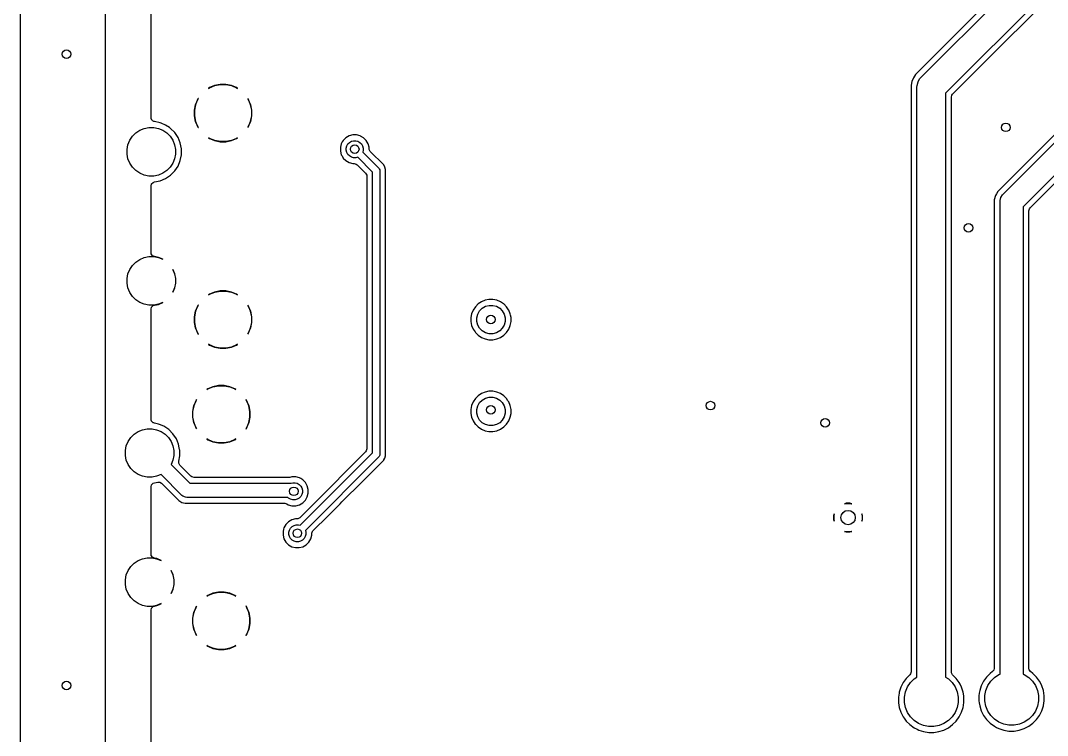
# Model space of a CAD drawing. Header units: inches. Extents: x 2.12 to 6.02, y -5.78 to -1.88.
# Drawn here: x 2.116 to 3.526, y -3.35 to -2.369 of the extents above; entities that cross this region are included whole.
import ezdxf

# ---------------------------------------------------------------- set-up
doc = ezdxf.new("R2010")
doc.units = ezdxf.units.IN
doc.header["$MEASUREMENT"] = 0
doc.layers.add('F.Cu', color=13, linetype='CONTINUOUS', true_color=0xc83434)

msp = doc.modelspace()

# ---------------------------------------------------------------- linework, layer by layer
at = {"layer": 'F.Cu', "linetype": 'CONTINUOUS'}
for p, q in [((2.1162, -5.7555), (2.1162, -1.9921)), ((2.2323, -2.1547), (2.2323, -3.8657)), ((3.4868, -2.3009), (3.3447, -2.443)), ((3.3522, -2.4467), (3.4965, -2.3025)), ((2.2953, -2.4922), (2.2953, -2.3193)), ((3.5301, -2.3245), (3.3858, -2.4688)), ((3.4664, -2.3993), (3.5376, -2.3282)), ((3.6902, -2.3708), (3.4575, -2.6036)), ((3.4652, -2.607), (3.6936, -2.3786)), ((3.3954, -2.4703), (3.4664, -2.3993)), ((3.7112, -2.4055), (3.4921, -2.6246)), ((3.5017, -2.6262), (3.7128, -2.4151)), ((3.3417, -2.4476), (3.3396, -2.4526)), ((3.3431, -2.4455), (3.3417, -2.4476)), ((3.3417, -2.4476), (3.3417, -2.4476)), ((3.3447, -2.443), (3.3431, -2.4455)), ((3.3431, -2.4455), (3.3431, -2.4455)), ((3.3447, -2.443), (3.3447, -2.443)), ((3.3483, -2.4526), (3.3505, -2.4486)), ((3.3505, -2.4486), (3.3522, -2.4467)), ((3.3505, -2.4486), (3.3505, -2.4486)), ((2.3754, -2.4612), (2.3741, -2.4621)), ((2.3741, -2.4621), (2.3741, -2.4621)), ((2.3741, -2.4621), (2.3742, -2.4622)), ((2.3742, -2.4622), (2.3755, -2.4613)), ((2.3826, -2.4582), (2.3754, -2.4612)), ((2.3754, -2.4612), (2.3754, -2.4612)), ((2.3755, -2.4613), (2.3827, -2.4584)), ((2.3902, -2.4567), (2.3826, -2.4582)), ((2.3826, -2.4582), (2.3826, -2.4582)), ((2.3827, -2.4584), (2.3902, -2.4569)), ((2.398, -2.4567), (2.3902, -2.4567)), ((2.3902, -2.4569), (2.398, -2.4569)), ((2.4056, -2.4582), (2.398, -2.4567)), ((2.398, -2.4569), (2.4055, -2.4584)), ((2.4055, -2.4584), (2.4127, -2.4613)), ((2.4127, -2.4612), (2.4056, -2.4582)), ((2.4056, -2.4582), (2.4056, -2.4582)), ((2.4141, -2.4621), (2.4127, -2.4612)), ((2.4127, -2.4613), (2.414, -2.4622)), ((2.414, -2.4622), (2.4141, -2.4621)), ((3.3396, -2.4526), (3.3386, -2.4579)), ((3.3386, -2.4579), (3.3386, -3.2628)), ((3.3396, -2.4526), (3.3396, -2.4526)), ((3.3465, -2.4606), (3.3466, -2.4581)), ((3.3465, -3.27), (3.3465, -2.4606)), ((3.3466, -2.4581), (3.348, -2.4531)), ((3.3466, -2.4581), (3.3466, -2.4581)), ((3.348, -2.4531), (3.3483, -2.4526)), ((2.3592, -2.4774), (2.3562, -2.4846)), ((2.3564, -2.4846), (2.3594, -2.4775)), ((2.3601, -2.476), (2.3592, -2.4774)), ((2.3592, -2.4774), (2.3592, -2.4774)), ((2.3594, -2.4775), (2.3603, -2.4762)), ((2.3603, -2.4762), (2.3601, -2.476)), ((2.3601, -2.476), (2.3601, -2.476)), ((2.4281, -2.476), (2.4279, -2.4762)), ((2.4279, -2.4762), (2.4288, -2.4775)), ((2.429, -2.4774), (2.4281, -2.476)), ((2.4288, -2.4775), (2.4318, -2.4846)), ((2.432, -2.4846), (2.429, -2.4774)), ((2.429, -2.4774), (2.429, -2.4774)), ((3.3858, -2.4688), (3.3858, -3.27)), ((3.3937, -2.4745), (3.3945, -2.4716)), ((3.3937, -3.2628), (3.3937, -2.4745)), ((3.3945, -2.4716), (3.3954, -2.4703)), ((2.2953, -2.5022), (2.2953, -2.4922)), ((2.3562, -2.4846), (2.3547, -2.4922)), ((2.3547, -2.4922), (2.3547, -2.4999)), ((2.3549, -2.4922), (2.3564, -2.4846)), ((2.3549, -2.4999), (2.3549, -2.4922)), ((2.3562, -2.4846), (2.3562, -2.4846)), ((2.4318, -2.4846), (2.4333, -2.4922)), ((2.4335, -2.4922), (2.432, -2.4846)), ((2.432, -2.4846), (2.432, -2.4846)), ((2.4333, -2.4922), (2.4333, -2.4999)), ((2.4335, -2.4999), (2.4335, -2.4922)), ((2.2956, -2.504), (2.2953, -2.5022)), ((2.2959, -2.5045), (2.2956, -2.504)), ((2.2961, -2.5051), (2.2959, -2.5045)), ((2.2967, -2.5058), (2.2961, -2.5051)), ((2.2973, -2.5066), (2.2967, -2.5058)), ((2.2978, -2.5068), (2.2973, -2.5066)), ((2.2982, -2.5072), (2.2978, -2.5068)), ((2.2991, -2.5075), (2.2982, -2.5072)), ((2.3, -2.5079), (2.2991, -2.5075)), ((2.3077, -2.5094), (2.3, -2.5079)), ((2.3547, -2.4999), (2.3562, -2.5075)), ((2.3564, -2.5075), (2.3549, -2.4999)), ((2.3562, -2.5075), (2.3562, -2.5075)), ((2.3562, -2.5075), (2.3592, -2.5147)), ((2.3594, -2.5146), (2.3564, -2.5075)), ((2.4318, -2.5075), (2.4288, -2.5146)), ((2.429, -2.5147), (2.432, -2.5075)), ((2.4333, -2.4999), (2.4318, -2.5075)), ((2.432, -2.5075), (2.4335, -2.4999)), ((2.432, -2.5075), (2.432, -2.5075)), ((2.2744, -2.5233), (2.2799, -2.5197)), ((2.2799, -2.5197), (2.286, -2.5172)), ((2.286, -2.5172), (2.2924, -2.5159)), ((2.2924, -2.5159), (2.2989, -2.5159)), ((2.2989, -2.5159), (2.3054, -2.5172)), ((2.3054, -2.5172), (2.3114, -2.5197)), ((2.309, -2.51), (2.3077, -2.5094)), ((2.3077, -2.5094), (2.3077, -2.5094)), ((2.3077, -2.5094), (2.3077, -2.5094)), ((2.3153, -2.5126), (2.309, -2.51)), ((2.3114, -2.5197), (2.3169, -2.5233)), ((2.3204, -2.516), (2.3153, -2.5126)), ((2.322, -2.5171), (2.3204, -2.516)), ((2.3278, -2.5228), (2.322, -2.5171)), ((2.3323, -2.5296), (2.3278, -2.5228)), ((2.3592, -2.5147), (2.3601, -2.5161)), ((2.3603, -2.516), (2.3594, -2.5146)), ((2.3601, -2.5161), (2.3603, -2.516)), ((2.4288, -2.5146), (2.4279, -2.516)), ((2.4279, -2.516), (2.4281, -2.5161)), ((2.4281, -2.5161), (2.429, -2.5147)), ((2.429, -2.5147), (2.429, -2.5147)), ((2.2636, -2.5395), (2.2662, -2.5334)), ((2.2662, -2.5334), (2.2698, -2.528)), ((2.2698, -2.528), (2.2744, -2.5233)), ((2.3169, -2.5233), (2.3215, -2.528)), ((2.3215, -2.528), (2.3252, -2.5334)), ((2.3252, -2.5334), (2.3277, -2.5395)), ((2.3354, -2.5371), (2.3323, -2.5296)), ((2.3742, -2.5299), (2.3741, -2.53)), ((2.3741, -2.53), (2.3754, -2.531)), ((2.3755, -2.5308), (2.3742, -2.5299)), ((2.3754, -2.531), (2.3754, -2.531)), ((2.3754, -2.531), (2.3826, -2.5339)), ((2.3827, -2.5337), (2.3755, -2.5308)), ((2.3826, -2.5339), (2.3826, -2.5339)), ((2.3826, -2.5339), (2.3902, -2.5354)), ((2.3902, -2.5352), (2.3827, -2.5337)), ((2.398, -2.5352), (2.3902, -2.5352)), ((2.3902, -2.5354), (2.398, -2.5354)), ((2.4055, -2.5337), (2.398, -2.5352)), ((2.398, -2.5354), (2.4056, -2.5339)), ((2.4127, -2.5308), (2.4055, -2.5337)), ((2.4056, -2.5339), (2.4127, -2.531)), ((2.4056, -2.5339), (2.4056, -2.5339)), ((2.414, -2.5299), (2.4127, -2.5308)), ((2.4127, -2.531), (2.4141, -2.53)), ((2.4127, -2.531), (2.4127, -2.531)), ((2.4141, -2.53), (2.414, -2.5299)), ((2.5578, -2.5357), (2.5564, -2.5381)), ((2.559, -2.5336), (2.5578, -2.5357)), ((2.5627, -2.5299), (2.559, -2.5336)), ((2.5672, -2.5273), (2.5627, -2.5299)), ((2.5654, -2.5385), (2.5676, -2.5363)), ((2.5722, -2.526), (2.5672, -2.5273)), ((2.5672, -2.5273), (2.5672, -2.5273)), ((2.5672, -2.5273), (2.5672, -2.5273)), ((2.5676, -2.5363), (2.5703, -2.5348)), ((2.5703, -2.5348), (2.5733, -2.534)), ((2.5774, -2.526), (2.5722, -2.526)), ((2.5733, -2.534), (2.5763, -2.534)), ((2.5763, -2.534), (2.5793, -2.5348)), ((2.5824, -2.5273), (2.5774, -2.526)), ((2.5793, -2.5348), (2.582, -2.5363)), ((2.582, -2.5363), (2.5842, -2.5385)), ((2.5829, -2.5276), (2.5824, -2.5273)), ((2.5869, -2.5299), (2.5829, -2.5276)), ((2.5906, -2.5336), (2.5869, -2.5299)), ((2.5869, -2.5299), (2.5869, -2.5299)), ((2.5869, -2.5299), (2.5869, -2.5299)), ((2.5932, -2.5381), (2.5906, -2.5336)), ((2.2624, -2.5459), (2.2636, -2.5395)), ((2.2624, -2.5525), (2.2624, -2.5459)), ((2.3277, -2.5395), (2.329, -2.5459)), ((2.329, -2.5459), (2.329, -2.5525)), ((2.337, -2.5451), (2.3354, -2.5371)), ((2.337, -2.5533), (2.337, -2.5451)), ((2.5558, -2.5404), (2.5551, -2.5431)), ((2.5551, -2.5431), (2.5551, -2.5431)), ((2.5551, -2.5431), (2.5551, -2.5483)), ((2.5551, -2.5483), (2.5564, -2.5533)), ((2.5564, -2.5381), (2.5558, -2.5404)), ((2.5631, -2.5441), (2.5639, -2.5411)), ((2.5631, -2.5472), (2.5631, -2.5441)), ((2.5639, -2.5502), (2.5631, -2.5472)), ((2.5639, -2.5411), (2.5654, -2.5385)), ((2.5654, -2.5529), (2.5639, -2.5502)), ((2.5842, -2.5385), (2.5857, -2.5411)), ((2.5857, -2.5411), (2.5865, -2.5441)), ((2.5865, -2.5472), (2.5858, -2.5497)), ((2.5858, -2.5497), (2.6078, -2.5717)), ((2.5865, -2.5441), (2.5865, -2.5472)), ((2.5945, -2.543), (2.5932, -2.5381)), ((2.5945, -2.5431), (2.5945, -2.543)), ((2.5945, -2.5448), (2.5945, -2.5431)), ((2.5945, -2.5431), (2.5945, -2.5431)), ((2.5947, -2.5463), (2.5945, -2.5448)), ((2.5962, -2.549), (2.5947, -2.5463)), ((2.6146, -2.5673), (2.5962, -2.549)), ((2.2636, -2.5589), (2.2624, -2.5525)), ((2.2662, -2.565), (2.2636, -2.5589)), ((2.2698, -2.5704), (2.2662, -2.565)), ((2.3252, -2.565), (2.3215, -2.5704)), ((2.3277, -2.5589), (2.3252, -2.565)), ((2.329, -2.5525), (2.3277, -2.5589)), ((2.3323, -2.5688), (2.3354, -2.5613)), ((2.3354, -2.5613), (2.337, -2.5533)), ((2.5564, -2.5533), (2.5574, -2.555)), ((2.5574, -2.555), (2.559, -2.5578)), ((2.559, -2.5578), (2.559, -2.5578)), ((2.559, -2.5578), (2.559, -2.5578)), ((2.559, -2.5578), (2.5627, -2.5614)), ((2.5627, -2.5614), (2.5672, -2.564)), ((2.5676, -2.555), (2.5654, -2.5529)), ((2.5672, -2.564), (2.5722, -2.5654)), ((2.5703, -2.5566), (2.5676, -2.555)), ((2.5733, -2.5574), (2.5703, -2.5566)), ((2.5763, -2.5574), (2.5733, -2.5574)), ((2.5789, -2.5567), (2.5763, -2.5574)), ((2.5994, -2.5772), (2.5789, -2.5567)), ((2.2744, -2.5751), (2.2698, -2.5704)), ((2.2799, -2.5787), (2.2744, -2.5751)), ((2.286, -2.5812), (2.2799, -2.5787)), ((2.3114, -2.5787), (2.3054, -2.5812)), ((2.3169, -2.5751), (2.3114, -2.5787)), ((2.3215, -2.5704), (2.3169, -2.5751)), ((2.322, -2.5813), (2.3278, -2.5756)), ((2.3278, -2.5756), (2.3323, -2.5688)), ((2.5722, -2.5654), (2.574, -2.5654)), ((2.574, -2.5654), (2.5769, -2.5662)), ((2.5769, -2.5662), (2.5781, -2.5671)), ((2.5781, -2.5671), (2.5898, -2.5788)), ((2.5898, -2.5788), (2.5913, -2.5814)), ((2.5994, -2.9625), (2.5994, -2.5772)), ((2.6078, -2.5717), (2.6084, -2.5725)), ((2.6084, -2.5725), (2.6084, -2.5725)), ((2.6084, -2.5725), (2.6092, -2.5742)), ((2.6092, -2.5742), (2.6093, -2.5752)), ((2.6093, -2.5752), (2.6093, -2.9646)), ((2.6163, -2.5703), (2.6146, -2.5673)), ((2.6171, -2.5735), (2.6163, -2.5703)), ((2.6163, -2.5703), (2.6163, -2.5703)), ((2.6171, -2.7768), (2.6171, -2.5735)), ((2.2924, -2.5825), (2.286, -2.5812)), ((2.2989, -2.5825), (2.2924, -2.5825)), ((2.2953, -2.5963), (2.2961, -2.5933)), ((2.2961, -2.5933), (2.2982, -2.5912)), ((2.2982, -2.5912), (2.3, -2.5905)), ((2.3054, -2.5812), (2.2989, -2.5825)), ((2.3, -2.5905), (2.3077, -2.589)), ((2.3077, -2.589), (2.3153, -2.5859)), ((2.3153, -2.5859), (2.322, -2.5813)), ((2.5913, -2.5814), (2.5915, -2.5829)), ((2.5915, -2.5829), (2.5915, -2.9568)), ((2.2953, -2.6874), (2.2953, -2.5963)), ((3.4555, -2.607), (3.4543, -2.609)), ((3.4575, -2.6036), (3.4555, -2.607)), ((3.4555, -2.607), (3.4555, -2.607)), ((3.4639, -2.6085), (3.4652, -2.607)), ((3.4543, -2.609), (3.4527, -2.615)), ((3.4527, -2.615), (3.4527, -2.6217)), ((3.4606, -2.6181), (3.4608, -2.6161)), ((3.4606, -3.2659), (3.4606, -2.6181)), ((3.4608, -2.6161), (3.4618, -2.6121)), ((3.4618, -2.6121), (3.4639, -2.6085)), ((3.4618, -2.6121), (3.4618, -2.6121)), ((3.4527, -2.6217), (3.4527, -2.6217)), ((3.4527, -2.6217), (3.4527, -3.2579)), ((3.4921, -2.6246), (3.4921, -3.2659)), ((3.5, -2.6303), (3.5008, -2.6274)), ((3.5, -3.2579), (3.5, -2.6303)), ((3.5008, -2.6274), (3.5017, -2.6262)), ((2.2956, -2.6893), (2.2953, -2.6874)), ((2.2973, -2.6918), (2.2956, -2.6893)), ((2.3, -2.6931), (2.2973, -2.6918)), ((2.2662, -2.7106), (2.2698, -2.7051)), ((2.2698, -2.7051), (2.2744, -2.7005)), ((2.2744, -2.7005), (2.2799, -2.6969)), ((2.2799, -2.6969), (2.286, -2.6944)), ((2.286, -2.6944), (2.2924, -2.6931)), ((2.2924, -2.6931), (2.2989, -2.6931)), ((2.2989, -2.6931), (2.3054, -2.6944)), ((2.3054, -2.6942), (2.3, -2.6931)), ((2.3114, -2.6967), (2.3054, -2.6942)), ((2.3054, -2.6942), (2.3054, -2.6942)), ((2.3054, -2.6944), (2.3113, -2.6968)), ((2.3113, -2.6968), (2.3114, -2.6967)), ((2.2624, -2.7231), (2.2636, -2.7167)), ((2.2636, -2.7167), (2.2662, -2.7106)), ((2.3254, -2.7106), (2.3252, -2.7107)), ((2.3252, -2.7107), (2.3277, -2.7167)), ((2.3278, -2.7166), (2.3254, -2.7106)), ((2.3277, -2.7167), (2.329, -2.7231)), ((2.3291, -2.7231), (2.3278, -2.7166)), ((2.2624, -2.7297), (2.2624, -2.7231)), ((2.2636, -2.7361), (2.2624, -2.7297)), ((2.329, -2.7297), (2.3277, -2.7361)), ((2.3278, -2.7361), (2.3291, -2.7297)), ((2.329, -2.7231), (2.329, -2.7297)), ((2.3291, -2.7297), (2.3291, -2.7231)), ((2.2662, -2.7422), (2.2636, -2.7361)), ((2.2698, -2.7476), (2.2662, -2.7422)), ((2.2744, -2.7522), (2.2698, -2.7476)), ((2.3277, -2.7361), (2.3252, -2.742)), ((2.3252, -2.742), (2.3254, -2.7421)), ((2.3254, -2.7421), (2.3278, -2.7361)), ((2.3278, -2.7361), (2.3278, -2.7361)), ((2.3754, -2.7446), (2.3741, -2.7456)), ((2.3741, -2.7456), (2.3741, -2.7456)), ((2.3741, -2.7456), (2.3742, -2.7457)), ((2.3742, -2.7457), (2.3755, -2.7448)), ((2.3826, -2.7417), (2.3754, -2.7446)), ((2.3754, -2.7446), (2.3754, -2.7446)), ((2.3755, -2.7448), (2.3827, -2.7419)), ((2.3902, -2.7402), (2.3826, -2.7417)), ((2.3826, -2.7417), (2.3826, -2.7417)), ((2.3827, -2.7419), (2.3902, -2.7403)), ((2.398, -2.7402), (2.3902, -2.7402)), ((2.3902, -2.7403), (2.398, -2.7403)), ((2.4056, -2.7417), (2.398, -2.7402)), ((2.398, -2.7403), (2.4055, -2.7419)), ((2.4055, -2.7419), (2.4127, -2.7448)), ((2.4127, -2.7446), (2.4056, -2.7417)), ((2.4056, -2.7417), (2.4056, -2.7417)), ((2.4141, -2.7456), (2.4127, -2.7446)), ((2.4127, -2.7448), (2.414, -2.7457)), ((2.414, -2.7457), (2.4141, -2.7456)), ((2.2799, -2.7559), (2.2744, -2.7522)), ((2.286, -2.7584), (2.2799, -2.7559)), ((2.2924, -2.7597), (2.286, -2.7584)), ((2.2989, -2.7597), (2.2924, -2.7597)), ((2.2953, -2.7654), (2.2961, -2.7625)), ((2.2961, -2.7625), (2.2982, -2.7603)), ((2.2982, -2.7603), (2.3, -2.7596)), ((2.3054, -2.7584), (2.2989, -2.7597)), ((2.3, -2.7596), (2.3054, -2.7586)), ((2.3113, -2.7559), (2.3054, -2.7584)), ((2.3054, -2.7586), (2.3114, -2.7561)), ((2.3054, -2.7586), (2.3054, -2.7586)), ((2.3114, -2.7561), (2.3113, -2.7559)), ((2.3114, -2.7561), (2.3114, -2.7561)), ((2.3592, -2.7609), (2.3562, -2.768)), ((2.3564, -2.7681), (2.3594, -2.761)), ((2.3601, -2.7595), (2.3592, -2.7609)), ((2.3592, -2.7609), (2.3592, -2.7609)), ((2.3594, -2.761), (2.3603, -2.7596)), ((2.3603, -2.7596), (2.3601, -2.7595)), ((2.3601, -2.7595), (2.3601, -2.7595)), ((2.4281, -2.7595), (2.4279, -2.7596)), ((2.4279, -2.7596), (2.4288, -2.761)), ((2.429, -2.7609), (2.4281, -2.7595)), ((2.4288, -2.761), (2.4318, -2.7681)), ((2.432, -2.768), (2.429, -2.7609)), ((2.429, -2.7609), (2.429, -2.7609)), ((2.7404, -2.7619), (2.7374, -2.7665)), ((2.7442, -2.7581), (2.7404, -2.7619)), ((2.7404, -2.7619), (2.7404, -2.7619)), ((2.7487, -2.7551), (2.7442, -2.7581)), ((2.7442, -2.7581), (2.7442, -2.7581)), ((2.7538, -2.753), (2.7487, -2.7551)), ((2.7487, -2.7551), (2.7487, -2.7551)), ((2.7498, -2.7639), (2.7543, -2.7613)), ((2.7591, -2.7519), (2.7538, -2.753)), ((2.7538, -2.753), (2.7538, -2.753)), ((2.7543, -2.7613), (2.7592, -2.76)), ((2.7645, -2.7519), (2.7591, -2.7519)), ((2.7592, -2.76), (2.7644, -2.76)), ((2.7644, -2.76), (2.7693, -2.7613)), ((2.7699, -2.753), (2.7645, -2.7519)), ((2.7693, -2.7613), (2.7738, -2.7639)), ((2.7749, -2.7551), (2.7699, -2.753)), ((2.7699, -2.753), (2.7699, -2.753)), ((2.7791, -2.7579), (2.7749, -2.7551)), ((2.7749, -2.7551), (2.7749, -2.7551)), ((2.7794, -2.7581), (2.7791, -2.7579)), ((2.7832, -2.7619), (2.7794, -2.7581)), ((2.7859, -2.7659), (2.7832, -2.7619)), ((2.7832, -2.7619), (2.7832, -2.7619)), ((2.2953, -2.7756), (2.2953, -2.7654)), ((2.2953, -2.9056), (2.2953, -2.7756)), ((2.3562, -2.768), (2.3547, -2.7756)), ((2.3547, -2.7756), (2.3547, -2.7834)), ((2.3549, -2.7757), (2.3564, -2.7681)), ((2.3549, -2.7834), (2.3549, -2.7757)), ((2.3562, -2.768), (2.3562, -2.768)), ((2.4318, -2.7681), (2.4333, -2.7757)), ((2.4335, -2.7756), (2.432, -2.768)), ((2.432, -2.768), (2.432, -2.768)), ((2.4333, -2.7757), (2.4333, -2.7834)), ((2.4335, -2.7834), (2.4335, -2.7756)), ((2.7353, -2.7715), (2.7342, -2.7768)), ((2.7374, -2.7665), (2.7353, -2.7715)), ((2.7353, -2.7715), (2.7353, -2.7715)), ((2.7374, -2.7665), (2.7374, -2.7665)), ((2.7423, -2.777), (2.7436, -2.772)), ((2.7436, -2.772), (2.7462, -2.7675)), ((2.7462, -2.7675), (2.7498, -2.7639)), ((2.7738, -2.7639), (2.7774, -2.7675)), ((2.7774, -2.7675), (2.78, -2.772)), ((2.78, -2.772), (2.7813, -2.777)), ((2.7863, -2.7665), (2.7859, -2.7659)), ((2.7883, -2.7715), (2.7863, -2.7665)), ((2.7887, -2.7735), (2.7883, -2.7715)), ((2.7894, -2.7767), (2.7887, -2.7735)), ((2.3547, -2.7834), (2.3562, -2.791)), ((2.3564, -2.791), (2.3549, -2.7834)), ((2.4333, -2.7834), (2.4318, -2.791)), ((2.432, -2.791), (2.4335, -2.7834)), ((2.6171, -2.9028), (2.6171, -2.7768)), ((2.7342, -2.7768), (2.7342, -2.7822)), ((2.7342, -2.7822), (2.7353, -2.7876)), ((2.7353, -2.7876), (2.7353, -2.7876)), ((2.7353, -2.7876), (2.7374, -2.7926)), ((2.7423, -2.7821), (2.7423, -2.777)), ((2.7436, -2.7871), (2.7423, -2.7821)), ((2.7462, -2.7915), (2.7436, -2.7871)), ((2.78, -2.7871), (2.7774, -2.7915)), ((2.7813, -2.7821), (2.78, -2.7871)), ((2.7813, -2.777), (2.7813, -2.7821)), ((2.7863, -2.7926), (2.7883, -2.7876)), ((2.7883, -2.7876), (2.7894, -2.7822)), ((2.7894, -2.7768), (2.7894, -2.7767)), ((2.7894, -2.7822), (2.7894, -2.7768)), ((2.3562, -2.791), (2.3562, -2.791)), ((2.3562, -2.791), (2.3592, -2.7982)), ((2.3594, -2.7981), (2.3564, -2.791)), ((2.3592, -2.7982), (2.3601, -2.7996)), ((2.3603, -2.7994), (2.3594, -2.7981)), ((2.3601, -2.7996), (2.3603, -2.7994)), ((2.4288, -2.7981), (2.4279, -2.7994)), ((2.4279, -2.7994), (2.4281, -2.7996)), ((2.4281, -2.7996), (2.429, -2.7982)), ((2.4318, -2.791), (2.4288, -2.7981)), ((2.429, -2.7982), (2.432, -2.791)), ((2.429, -2.7982), (2.429, -2.7982)), ((2.432, -2.791), (2.432, -2.791)), ((2.7374, -2.7926), (2.7374, -2.7926)), ((2.7374, -2.7926), (2.74, -2.7965)), ((2.74, -2.7965), (2.7404, -2.7971)), ((2.7404, -2.7971), (2.7442, -2.8009)), ((2.7442, -2.8009), (2.7442, -2.8009)), ((2.7442, -2.8009), (2.7487, -2.804)), ((2.7498, -2.7951), (2.7462, -2.7915)), ((2.7487, -2.804), (2.7487, -2.804)), ((2.7487, -2.804), (2.7487, -2.804)), ((2.7487, -2.804), (2.7538, -2.806)), ((2.7543, -2.7977), (2.7498, -2.7951)), ((2.7592, -2.799), (2.7543, -2.7977)), ((2.7644, -2.799), (2.7592, -2.799)), ((2.7693, -2.7977), (2.7644, -2.799)), ((2.7738, -2.7951), (2.7693, -2.7977)), ((2.7699, -2.806), (2.7749, -2.804)), ((2.7774, -2.7915), (2.7738, -2.7951)), ((2.7749, -2.804), (2.7794, -2.8009)), ((2.7794, -2.8009), (2.7832, -2.7971)), ((2.7832, -2.7971), (2.7863, -2.7926)), ((2.3742, -2.8134), (2.3741, -2.8135)), ((2.3741, -2.8135), (2.3754, -2.8144)), ((2.3755, -2.8142), (2.3742, -2.8134)), ((2.3754, -2.8144), (2.3754, -2.8144)), ((2.3754, -2.8144), (2.3826, -2.8174)), ((2.3827, -2.8172), (2.3755, -2.8142)), ((2.3826, -2.8174), (2.3826, -2.8174)), ((2.3826, -2.8174), (2.3902, -2.8189)), ((2.3902, -2.8187), (2.3827, -2.8172)), ((2.398, -2.8187), (2.3902, -2.8187)), ((2.3902, -2.8189), (2.398, -2.8189)), ((2.4055, -2.8172), (2.398, -2.8187)), ((2.398, -2.8189), (2.4056, -2.8174)), ((2.4127, -2.8142), (2.4055, -2.8172)), ((2.4056, -2.8174), (2.4127, -2.8144)), ((2.4056, -2.8174), (2.4056, -2.8174)), ((2.414, -2.8134), (2.4127, -2.8142)), ((2.4127, -2.8144), (2.4141, -2.8135)), ((2.4127, -2.8144), (2.4127, -2.8144)), ((2.4141, -2.8135), (2.414, -2.8134)), ((2.7538, -2.806), (2.7591, -2.8071)), ((2.7591, -2.8071), (2.7645, -2.8071)), ((2.7645, -2.8071), (2.7699, -2.806)), ((2.3731, -2.8746), (2.3717, -2.8755)), ((2.3718, -2.8756), (2.3732, -2.8747)), ((2.3802, -2.8716), (2.3731, -2.8746)), ((2.3731, -2.8746), (2.3731, -2.8746)), ((2.3732, -2.8747), (2.3803, -2.8718)), ((2.3879, -2.8701), (2.3802, -2.8716)), ((2.3802, -2.8716), (2.3802, -2.8716)), ((2.3803, -2.8718), (2.3879, -2.8703)), ((2.3956, -2.8701), (2.3879, -2.8701)), ((2.3879, -2.8703), (2.3956, -2.8703)), ((2.4032, -2.8716), (2.3956, -2.8701)), ((2.3956, -2.8703), (2.4032, -2.8718)), ((2.4104, -2.8746), (2.4032, -2.8716)), ((2.4032, -2.8716), (2.4032, -2.8716)), ((2.4032, -2.8718), (2.4103, -2.8747)), ((2.4103, -2.8747), (2.4116, -2.8756)), ((2.4118, -2.8755), (2.4104, -2.8746)), ((2.3578, -2.8894), (2.3568, -2.8908)), ((2.3579, -2.8895), (2.3578, -2.8894)), ((2.3578, -2.8894), (2.3578, -2.8894)), ((2.3717, -2.8755), (2.3717, -2.8755)), ((2.3717, -2.8755), (2.3718, -2.8756)), ((2.4116, -2.8756), (2.4118, -2.8755)), ((2.4257, -2.8894), (2.4256, -2.8895)), ((2.4266, -2.8908), (2.4257, -2.8894)), ((2.7404, -2.8879), (2.7374, -2.8924)), ((2.7442, -2.8841), (2.7404, -2.8879)), ((2.7404, -2.8879), (2.7404, -2.8879)), ((2.7487, -2.8811), (2.7442, -2.8841)), ((2.7442, -2.8841), (2.7442, -2.8841)), ((2.7538, -2.879), (2.7487, -2.8811)), ((2.7487, -2.8811), (2.7487, -2.8811)), ((2.7498, -2.8899), (2.7543, -2.8873)), ((2.7591, -2.8779), (2.7538, -2.879)), ((2.7538, -2.879), (2.7538, -2.879)), ((2.7543, -2.8873), (2.7592, -2.886)), ((2.7645, -2.8779), (2.7591, -2.8779)), ((2.7592, -2.886), (2.7644, -2.886)), ((2.7644, -2.886), (2.7693, -2.8873)), ((2.7699, -2.879), (2.7645, -2.8779)), ((2.7693, -2.8873), (2.7738, -2.8899)), ((2.7749, -2.8811), (2.7699, -2.879)), ((2.7699, -2.879), (2.7699, -2.879)), ((2.7794, -2.8841), (2.7749, -2.8811)), ((2.7749, -2.8811), (2.7749, -2.8811)), ((2.7832, -2.8879), (2.7794, -2.8841)), ((2.7794, -2.8841), (2.7794, -2.8841)), ((2.7851, -2.8908), (2.7832, -2.8879)), ((2.7832, -2.8879), (2.7832, -2.8879)), ((2.3539, -2.898), (2.3524, -2.9056)), ((2.3526, -2.9056), (2.3541, -2.898)), ((2.3568, -2.8908), (2.3539, -2.898)), ((2.3539, -2.898), (2.3539, -2.898)), ((2.3541, -2.898), (2.357, -2.8909)), ((2.3568, -2.8908), (2.3568, -2.8908)), ((2.357, -2.8909), (2.3579, -2.8895)), ((2.4256, -2.8895), (2.4265, -2.8909)), ((2.4265, -2.8909), (2.4294, -2.898)), ((2.4296, -2.898), (2.4266, -2.8908)), ((2.4266, -2.8908), (2.4266, -2.8908)), ((2.4294, -2.898), (2.4309, -2.9056)), ((2.4311, -2.9056), (2.4296, -2.898)), ((2.4296, -2.898), (2.4296, -2.898)), ((2.6171, -2.9663), (2.6171, -2.9028)), ((2.7353, -2.8975), (2.7342, -2.9028)), ((2.7342, -2.9028), (2.7342, -2.9082)), ((2.7374, -2.8924), (2.7353, -2.8975)), ((2.7353, -2.8975), (2.7353, -2.8975)), ((2.7374, -2.8924), (2.7374, -2.8924)), ((2.7423, -2.9029), (2.7436, -2.898)), ((2.7423, -2.9081), (2.7423, -2.9029)), ((2.7436, -2.898), (2.7462, -2.8935)), ((2.7462, -2.8935), (2.7498, -2.8899)), ((2.7738, -2.8899), (2.7774, -2.8935)), ((2.7774, -2.8935), (2.78, -2.898)), ((2.78, -2.898), (2.7813, -2.9029)), ((2.7813, -2.9029), (2.7813, -2.9081)), ((2.7863, -2.8924), (2.7851, -2.8908)), ((2.7883, -2.8975), (2.7863, -2.8924)), ((2.7894, -2.9028), (2.7883, -2.8975)), ((2.7894, -2.9082), (2.7894, -2.9028)), ((2.2953, -2.916), (2.2953, -2.9056)), ((2.2956, -2.9179), (2.2953, -2.916)), ((2.3524, -2.9056), (2.3524, -2.9133)), ((2.3524, -2.9133), (2.3539, -2.9209)), ((2.3526, -2.9133), (2.3526, -2.9056)), ((2.3541, -2.9209), (2.3526, -2.9133)), ((2.4309, -2.9133), (2.4294, -2.9209)), ((2.4296, -2.9209), (2.4311, -2.9133)), ((2.4309, -2.9056), (2.4309, -2.9133)), ((2.4311, -2.9133), (2.4311, -2.9056)), ((2.7342, -2.9082), (2.7353, -2.9136)), ((2.7353, -2.9136), (2.7353, -2.9136)), ((2.7353, -2.9136), (2.7374, -2.9186)), ((2.7436, -2.913), (2.7423, -2.9081)), ((2.7462, -2.9175), (2.7436, -2.913)), ((2.7498, -2.9211), (2.7462, -2.9175)), ((2.7774, -2.9175), (2.7738, -2.9211)), ((2.78, -2.913), (2.7774, -2.9175)), ((2.7813, -2.9081), (2.78, -2.913)), ((2.7863, -2.9186), (2.7883, -2.9136)), ((2.7883, -2.9136), (2.7894, -2.9082)), ((2.2775, -2.9331), (2.2836, -2.9306)), ((2.2836, -2.9306), (2.29, -2.9293)), ((2.29, -2.9293), (2.2966, -2.9293)), ((2.2959, -2.9184), (2.2956, -2.9179)), ((2.2961, -2.9189), (2.2959, -2.9184)), ((2.2967, -2.9196), (2.2961, -2.9189)), ((2.2966, -2.9293), (2.303, -2.9306)), ((2.2973, -2.9204), (2.2967, -2.9196)), ((2.2978, -2.9207), (2.2973, -2.9204)), ((2.2982, -2.9211), (2.2978, -2.9207)), ((2.2991, -2.9213), (2.2982, -2.9211)), ((2.3, -2.9218), (2.2991, -2.9213)), ((2.3054, -2.9228), (2.3, -2.9218)), ((2.303, -2.9306), (2.3091, -2.9331)), ((2.3067, -2.9234), (2.3054, -2.9228)), ((2.3054, -2.9228), (2.3054, -2.9228)), ((2.3054, -2.9228), (2.3054, -2.9228)), ((2.3129, -2.9259), (2.3067, -2.9234)), ((2.3197, -2.9305), (2.3129, -2.9259)), ((2.3254, -2.9362), (2.3197, -2.9305)), ((2.3197, -2.9305), (2.3197, -2.9305)), ((2.3539, -2.9209), (2.3539, -2.9209)), ((2.3539, -2.9209), (2.3568, -2.9281)), ((2.357, -2.928), (2.3541, -2.9209)), ((2.3568, -2.9281), (2.3578, -2.9295)), ((2.3579, -2.9294), (2.357, -2.928)), ((2.3578, -2.9295), (2.3579, -2.9294)), ((2.4265, -2.928), (2.4256, -2.9294)), ((2.4256, -2.9294), (2.4257, -2.9295)), ((2.4257, -2.9295), (2.4266, -2.9281)), ((2.4294, -2.9209), (2.4265, -2.928)), ((2.4266, -2.9281), (2.4296, -2.9209)), ((2.4266, -2.9281), (2.4266, -2.9281)), ((2.4296, -2.9209), (2.4296, -2.9209)), ((2.7374, -2.9186), (2.7374, -2.9186)), ((2.7374, -2.9186), (2.7402, -2.9228)), ((2.7402, -2.9228), (2.7404, -2.9231)), ((2.7404, -2.9231), (2.7442, -2.9269)), ((2.7442, -2.9269), (2.7442, -2.9269)), ((2.7442, -2.9269), (2.7487, -2.93)), ((2.7487, -2.93), (2.7487, -2.93)), ((2.7487, -2.93), (2.7487, -2.93)), ((2.7487, -2.93), (2.7538, -2.932)), ((2.7543, -2.9237), (2.7498, -2.9211)), ((2.7592, -2.925), (2.7543, -2.9237)), ((2.7644, -2.925), (2.7592, -2.925)), ((2.7693, -2.9237), (2.7644, -2.925)), ((2.7738, -2.9211), (2.7693, -2.9237)), ((2.7699, -2.932), (2.7749, -2.93)), ((2.7749, -2.93), (2.7794, -2.9269)), ((2.7794, -2.9269), (2.7832, -2.9231)), ((2.7832, -2.9231), (2.7863, -2.9186)), ((2.2638, -2.9468), (2.2674, -2.9414)), ((2.2674, -2.9414), (2.2721, -2.9367)), ((2.2721, -2.9367), (2.2775, -2.9331)), ((2.3091, -2.9331), (2.3145, -2.9367)), ((2.3145, -2.9367), (2.3192, -2.9414)), ((2.3192, -2.9414), (2.3228, -2.9468)), ((2.33, -2.943), (2.3254, -2.9362)), ((2.3331, -2.9505), (2.33, -2.943)), ((2.3718, -2.9433), (2.3717, -2.9434)), ((2.3717, -2.9434), (2.3731, -2.9443)), ((2.3732, -2.9442), (2.3718, -2.9433)), ((2.3731, -2.9443), (2.3731, -2.9443)), ((2.3731, -2.9443), (2.3802, -2.9473)), ((2.3803, -2.9471), (2.3732, -2.9442)), ((2.4103, -2.9442), (2.4032, -2.9471)), ((2.4032, -2.9473), (2.4104, -2.9443)), ((2.4116, -2.9433), (2.4103, -2.9442)), ((2.4104, -2.9443), (2.4118, -2.9434)), ((2.4104, -2.9443), (2.4104, -2.9443)), ((2.4118, -2.9434), (2.4116, -2.9433)), ((2.7538, -2.932), (2.7591, -2.9331)), ((2.7591, -2.9331), (2.7645, -2.9331)), ((2.7645, -2.9331), (2.7699, -2.932)), ((2.26, -2.9593), (2.2613, -2.9529)), ((2.26, -2.9659), (2.26, -2.9593)), ((2.2613, -2.9529), (2.2638, -2.9468)), ((2.3228, -2.9468), (2.3253, -2.9529)), ((2.3253, -2.9529), (2.3266, -2.9593)), ((2.3266, -2.9593), (2.3266, -2.9659)), ((2.334, -2.9554), (2.3331, -2.9505)), ((2.3345, -2.9577), (2.334, -2.9554)), ((2.3347, -2.9585), (2.3345, -2.9577)), ((2.3347, -2.9667), (2.3347, -2.9585)), ((2.3802, -2.9473), (2.3802, -2.9473)), ((2.3802, -2.9473), (2.3879, -2.9488)), ((2.3879, -2.9486), (2.3803, -2.9471)), ((2.3956, -2.9486), (2.3879, -2.9486)), ((2.3879, -2.9488), (2.3956, -2.9488)), ((2.4032, -2.9471), (2.3956, -2.9486)), ((2.3956, -2.9488), (2.4032, -2.9473)), ((2.4032, -2.9473), (2.4032, -2.9473)), ((2.5907, -2.9598), (2.5898, -2.961)), ((2.5915, -2.9568), (2.5907, -2.9598)), ((2.2613, -2.9723), (2.26, -2.9659)), ((2.2638, -2.9784), (2.2613, -2.9723)), ((2.3253, -2.9723), (2.3229, -2.9782)), ((2.3266, -2.9659), (2.3253, -2.9723)), ((2.3333, -2.9738), (2.3347, -2.9667)), ((2.3333, -2.9764), (2.3333, -2.9738)), ((2.5001, -3.0618), (2.5994, -2.9625)), ((2.6078, -2.968), (2.5071, -3.0688)), ((2.5898, -2.961), (2.5162, -3.0346)), ((2.5854, -3.0016), (2.6146, -2.9724)), ((2.6084, -2.9673), (2.6078, -2.968)), ((2.6092, -2.9655), (2.6084, -2.9673)), ((2.6084, -2.9673), (2.6084, -2.9673)), ((2.6093, -2.9646), (2.6092, -2.9655)), ((2.6146, -2.9724), (2.6149, -2.9718)), ((2.6149, -2.9718), (2.6163, -2.9695)), ((2.6163, -2.9695), (2.6171, -2.9663)), ((2.2674, -2.9838), (2.2638, -2.9784)), ((2.2721, -2.9885), (2.2674, -2.9838)), ((2.3229, -2.9782), (2.3486, -3.0039)), ((2.3349, -2.9791), (2.3333, -2.9764)), ((2.3501, -2.9943), (2.3349, -2.9791)), ((2.2775, -2.9921), (2.2721, -2.9885)), ((2.2836, -2.9946), (2.2775, -2.9921)), ((2.29, -2.9959), (2.2836, -2.9946)), ((2.2966, -2.9959), (2.29, -2.9959)), ((2.303, -2.9946), (2.2966, -2.9959)), ((2.309, -2.9922), (2.303, -2.9946)), ((2.3375, -3.0207), (2.309, -2.9922)), ((2.3513, -2.9953), (2.3501, -2.9943)), ((2.3543, -2.996), (2.3513, -2.9953)), ((2.4858, -2.996), (2.3543, -2.996)), ((2.4873, -2.9958), (2.4858, -2.996)), ((2.4887, -2.9955), (2.4873, -2.9958)), ((2.4939, -2.9955), (2.4887, -2.9955)), ((2.4989, -2.9968), (2.4939, -2.9955)), ((2.5007, -2.9978), (2.4989, -2.9968)), ((2.5034, -2.9994), (2.5007, -2.9978)), ((2.5071, -3.0031), (2.5034, -2.9994)), ((2.5034, -2.9994), (2.5034, -2.9994)), ((2.5034, -2.9994), (2.5034, -2.9994)), ((2.5572, -3.0298), (2.5854, -3.0016)), ((2.2953, -3.0092), (2.2961, -3.0063)), ((2.2953, -3.0702), (2.2953, -3.0092)), ((2.2961, -3.0063), (2.2982, -3.0041)), ((2.2982, -3.0041), (2.3, -3.0034)), ((2.3, -3.0034), (2.3045, -3.0025)), ((2.3045, -3.0025), (2.3075, -3.0027)), ((2.3075, -3.0027), (2.3098, -3.0041)), ((2.3098, -3.0041), (2.3336, -3.028)), ((2.3486, -3.0039), (2.4862, -3.0039)), ((2.4862, -3.0039), (2.4875, -3.0041)), ((2.4875, -3.0041), (2.4898, -3.0034)), ((2.4898, -3.0034), (2.4929, -3.0034)), ((2.4929, -3.0034), (2.4959, -3.0042)), ((2.4959, -3.0042), (2.4985, -3.0058)), ((2.4985, -3.0058), (2.5007, -3.008)), ((2.5007, -3.008), (2.5023, -3.0106)), ((2.5023, -3.0106), (2.503, -3.0136)), ((2.503, -3.0136), (2.503, -3.0167)), ((2.5097, -3.0076), (2.5071, -3.0031)), ((2.511, -3.0126), (2.5097, -3.0076)), ((2.511, -3.0178), (2.511, -3.0126)), ((2.3336, -3.028), (2.3376, -3.0303)), ((2.339, -3.022), (2.3375, -3.0207)), ((2.3376, -3.0303), (2.3376, -3.0303)), ((2.3376, -3.0303), (2.3422, -3.0315)), ((2.3426, -3.0234), (2.339, -3.022)), ((2.3445, -3.0236), (2.3426, -3.0234)), ((2.3426, -3.0234), (2.3426, -3.0234)), ((2.4832, -3.0236), (2.3445, -3.0236)), ((2.4841, -3.0245), (2.4832, -3.0236)), ((2.4868, -3.0261), (2.4841, -3.0245)), ((2.4898, -3.0269), (2.4868, -3.0261)), ((2.4929, -3.0269), (2.4898, -3.0269)), ((2.4959, -3.0261), (2.4929, -3.0269)), ((2.4985, -3.0245), (2.4959, -3.0261)), ((2.5007, -3.0223), (2.4985, -3.0245)), ((2.5023, -3.0197), (2.5007, -3.0223)), ((2.503, -3.0167), (2.5023, -3.0197)), ((2.5034, -3.0309), (2.5071, -3.0273)), ((2.5071, -3.0273), (2.5097, -3.0228)), ((2.5097, -3.0228), (2.511, -3.0178)), ((2.5549, -3.0322), (2.5572, -3.0298)), ((2.3422, -3.0315), (2.4787, -3.0315)), ((2.4787, -3.0315), (2.4816, -3.0323)), ((2.4816, -3.0323), (2.4816, -3.0323)), ((2.4816, -3.0323), (2.4837, -3.0335)), ((2.4837, -3.0335), (2.4837, -3.0335)), ((2.4837, -3.0335), (2.4837, -3.0335)), ((2.4837, -3.0335), (2.4887, -3.0349)), ((2.4887, -3.0349), (2.4939, -3.0349)), ((2.4939, -3.0349), (2.4989, -3.0335)), ((2.4989, -3.0335), (2.5034, -3.0309)), ((2.5108, -3.04), (2.4994, -3.0514)), ((2.5162, -3.0346), (2.5108, -3.04)), ((2.5384, -3.0486), (2.5549, -3.0322)), ((3.2494, -3.0315), (3.2469, -3.0322)), ((3.2469, -3.0322), (3.247, -3.0323)), ((3.2469, -3.0322), (3.2469, -3.0322)), ((3.247, -3.0323), (3.2494, -3.0317)), ((3.2546, -3.0315), (3.2494, -3.0315)), ((3.2494, -3.0317), (3.2545, -3.0317)), ((3.2545, -3.0317), (3.2569, -3.0323)), ((3.2571, -3.0322), (3.2546, -3.0315)), ((3.2569, -3.0323), (3.2571, -3.0322)), ((2.484, -3.0571), (2.4803, -3.0607)), ((2.4885, -3.0545), (2.484, -3.0571)), ((2.4935, -3.0531), (2.4885, -3.0545)), ((2.4885, -3.0545), (2.4885, -3.0545)), ((2.4885, -3.0545), (2.4885, -3.0545)), ((2.4952, -3.0531), (2.4935, -3.0531)), ((2.4967, -3.0529), (2.4952, -3.0531)), ((2.4994, -3.0514), (2.4967, -3.0529)), ((2.5175, -3.0695), (2.5384, -3.0486)), ((3.233, -3.0461), (3.2323, -3.0486)), ((3.2323, -3.0486), (3.2323, -3.0538)), ((3.2323, -3.0538), (3.233, -3.0563)), ((3.2325, -3.0486), (3.2331, -3.0462)), ((3.2325, -3.0538), (3.2325, -3.0486)), ((3.2325, -3.0486), (3.2325, -3.0486)), ((3.2331, -3.0561), (3.2325, -3.0538)), ((3.2331, -3.0462), (3.233, -3.0461)), ((3.233, -3.0461), (3.233, -3.0461)), ((3.233, -3.0563), (3.2331, -3.0561)), ((3.271, -3.0461), (3.2708, -3.0462)), ((3.2708, -3.0462), (3.2715, -3.0486)), ((3.2715, -3.0538), (3.2708, -3.0561)), ((3.2708, -3.0561), (3.271, -3.0563)), ((3.2717, -3.0486), (3.271, -3.0461)), ((3.271, -3.0461), (3.271, -3.0461)), ((3.271, -3.0563), (3.2717, -3.0538)), ((3.271, -3.0563), (3.271, -3.0563)), ((3.2715, -3.0486), (3.2715, -3.0486)), ((3.2715, -3.0486), (3.2715, -3.0538)), ((3.2717, -3.0538), (3.2717, -3.0486)), ((3.2717, -3.0486), (3.2717, -3.0486)), ((3.2717, -3.0538), (3.2717, -3.0538)), ((2.2953, -3.1012), (2.2953, -3.0702)), ((2.4773, -3.0669), (2.4764, -3.0702)), ((2.4764, -3.0702), (2.4764, -3.0754)), ((2.4764, -3.0702), (2.4764, -3.0702)), ((2.4777, -3.0652), (2.4773, -3.0669)), ((2.4803, -3.0607), (2.4777, -3.0652)), ((2.4777, -3.0652), (2.4777, -3.0652)), ((2.4844, -3.0713), (2.4852, -3.0683)), ((2.4844, -3.0744), (2.4844, -3.0713)), ((2.4852, -3.0683), (2.4867, -3.0656)), ((2.4867, -3.0656), (2.4889, -3.0635)), ((2.4889, -3.0635), (2.4915, -3.0619)), ((2.4915, -3.0619), (2.4945, -3.0611)), ((2.4945, -3.0611), (2.4976, -3.0611)), ((2.4976, -3.0611), (2.5001, -3.0618)), ((2.5071, -3.0688), (2.5078, -3.0713)), ((2.5078, -3.0713), (2.5078, -3.0744)), ((2.516, -3.0722), (2.5164, -3.0715)), ((2.516, -3.0729), (2.516, -3.0722)), ((2.5164, -3.0715), (2.5166, -3.0707)), ((2.5166, -3.0707), (2.517, -3.0702)), ((2.517, -3.0702), (2.5175, -3.0695)), ((3.247, -3.0701), (3.2469, -3.0702)), ((3.2469, -3.0702), (3.2494, -3.0709)), ((3.2469, -3.0702), (3.2469, -3.0702)), ((3.2494, -3.0707), (3.247, -3.0701)), ((3.2545, -3.0707), (3.2494, -3.0707)), ((3.2494, -3.0709), (3.2494, -3.0709)), ((3.2494, -3.0709), (3.2546, -3.0709)), ((3.2569, -3.0701), (3.2545, -3.0707)), ((3.2546, -3.0709), (3.2571, -3.0702)), ((3.2546, -3.0709), (3.2546, -3.0709)), ((3.2571, -3.0702), (3.2569, -3.0701)), ((3.2571, -3.0702), (3.2571, -3.0702)), ((2.4764, -3.0754), (2.4777, -3.0804)), ((2.4777, -3.0804), (2.4777, -3.0804)), ((2.4777, -3.0804), (2.4803, -3.0849)), ((2.4803, -3.0849), (2.4803, -3.0849)), ((2.4803, -3.0849), (2.4803, -3.0849)), ((2.4803, -3.0849), (2.484, -3.0886)), ((2.4852, -3.0774), (2.4844, -3.0744)), ((2.4867, -3.08), (2.4852, -3.0774)), ((2.4889, -3.0822), (2.4867, -3.08)), ((2.4915, -3.0837), (2.4889, -3.0822)), ((2.4945, -3.0845), (2.4915, -3.0837)), ((2.4976, -3.0845), (2.4945, -3.0845)), ((2.5006, -3.0837), (2.4976, -3.0845)), ((2.5033, -3.0822), (2.5006, -3.0837)), ((2.5054, -3.08), (2.5033, -3.0822)), ((2.507, -3.0774), (2.5054, -3.08)), ((2.5078, -3.0744), (2.507, -3.0774)), ((2.5082, -3.0886), (2.5118, -3.0849)), ((2.5118, -3.0849), (2.5144, -3.0804)), ((2.5144, -3.0804), (2.5158, -3.0754)), ((2.5158, -3.0737), (2.516, -3.0729)), ((2.5158, -3.0754), (2.5158, -3.0737)), ((2.484, -3.0886), (2.4885, -3.0912)), ((2.4885, -3.0912), (2.4935, -3.0925)), ((2.4935, -3.0925), (2.4987, -3.0925)), ((2.4987, -3.0925), (2.5037, -3.0912)), ((2.5037, -3.0912), (2.5082, -3.0886)), ((2.2674, -3.1185), (2.2721, -3.1139)), ((2.2721, -3.1139), (2.2775, -3.1103)), ((2.2775, -3.1103), (2.2836, -3.1077)), ((2.2836, -3.1077), (2.29, -3.1065)), ((2.29, -3.1065), (2.2966, -3.1065)), ((2.2956, -3.1031), (2.2953, -3.1012)), ((2.2973, -3.1056), (2.2956, -3.1031)), ((2.2966, -3.1065), (2.303, -3.1077)), ((2.3, -3.107), (2.2973, -3.1056)), ((2.3031, -3.1076), (2.3, -3.107)), ((2.303, -3.1077), (2.309, -3.1102)), ((2.3091, -3.1101), (2.3031, -3.1076)), ((2.309, -3.1102), (2.3091, -3.1101)), ((2.2613, -3.13), (2.2638, -3.124)), ((2.2638, -3.124), (2.2674, -3.1185)), ((2.323, -3.124), (2.3229, -3.1241)), ((2.3229, -3.1241), (2.3253, -3.13)), ((2.3255, -3.13), (2.323, -3.124)), ((2.26, -3.1365), (2.2613, -3.13)), ((2.26, -3.143), (2.26, -3.1365)), ((2.2613, -3.1495), (2.26, -3.143)), ((2.3253, -3.13), (2.3266, -3.1365)), ((2.3266, -3.143), (2.3253, -3.1495)), ((2.3268, -3.1365), (2.3255, -3.13)), ((2.3255, -3.1495), (2.3268, -3.1431)), ((2.3266, -3.1365), (2.3266, -3.143)), ((2.3268, -3.1431), (2.3268, -3.1365)), ((2.2638, -3.1555), (2.2613, -3.1495)), ((2.2674, -3.161), (2.2638, -3.1555)), ((2.3253, -3.1495), (2.3229, -3.1554)), ((2.3229, -3.1554), (2.323, -3.1555)), ((2.323, -3.1555), (2.3255, -3.1495)), ((2.3255, -3.1495), (2.3255, -3.1495)), ((2.3802, -3.1551), (2.3731, -3.158)), ((2.3732, -3.1582), (2.3803, -3.1552)), ((2.3879, -3.1535), (2.3802, -3.1551)), ((2.3802, -3.1551), (2.3802, -3.1551)), ((2.3803, -3.1552), (2.3879, -3.1537)), ((2.3956, -3.1535), (2.3879, -3.1535)), ((2.3879, -3.1537), (2.3956, -3.1537)), ((2.4032, -3.1551), (2.3956, -3.1535)), ((2.3956, -3.1537), (2.4032, -3.1552)), ((2.4104, -3.158), (2.4032, -3.1551)), ((2.4032, -3.1551), (2.4032, -3.1551)), ((2.4032, -3.1552), (2.4103, -3.1582)), ((2.2721, -3.1656), (2.2674, -3.161)), ((2.2775, -3.1693), (2.2721, -3.1656)), ((2.2836, -3.1718), (2.2775, -3.1693)), ((2.309, -3.1693), (2.303, -3.1718)), ((2.3031, -3.1719), (2.3091, -3.1695)), ((2.3091, -3.1695), (2.309, -3.1693)), ((2.3091, -3.1695), (2.3091, -3.1695)), ((2.3731, -3.158), (2.3717, -3.159)), ((2.3717, -3.159), (2.3717, -3.159)), ((2.3717, -3.159), (2.3718, -3.1591)), ((2.3718, -3.1591), (2.3732, -3.1582)), ((2.3731, -3.158), (2.3731, -3.158)), ((2.4103, -3.1582), (2.4116, -3.1591)), ((2.4118, -3.159), (2.4104, -3.158)), ((2.4116, -3.1591), (2.4118, -3.159)), ((2.29, -3.1731), (2.2836, -3.1718)), ((2.2966, -3.1731), (2.29, -3.1731)), ((2.2953, -3.1783), (2.2961, -3.1754)), ((2.2953, -3.189), (2.2953, -3.1783)), ((2.2961, -3.1754), (2.2982, -3.1732)), ((2.303, -3.1718), (2.2966, -3.1731)), ((2.2982, -3.1732), (2.3, -3.1726)), ((2.3, -3.1726), (2.3031, -3.1719)), ((2.3031, -3.1719), (2.3031, -3.1719)), ((2.3539, -3.1814), (2.3524, -3.189)), ((2.3526, -3.1891), (2.3541, -3.1815)), ((2.3568, -3.1743), (2.3539, -3.1814)), ((2.3539, -3.1814), (2.3539, -3.1814)), ((2.3541, -3.1815), (2.357, -3.1744)), ((2.3578, -3.1729), (2.3568, -3.1743)), ((2.3568, -3.1743), (2.3568, -3.1743)), ((2.357, -3.1744), (2.3579, -3.173)), ((2.3579, -3.173), (2.3578, -3.1729)), ((2.3578, -3.1729), (2.3578, -3.1729)), ((2.4257, -3.1729), (2.4256, -3.173)), ((2.4256, -3.173), (2.4265, -3.1744)), ((2.4266, -3.1743), (2.4257, -3.1729)), ((2.4265, -3.1744), (2.4294, -3.1815)), ((2.4296, -3.1814), (2.4266, -3.1743)), ((2.4266, -3.1743), (2.4266, -3.1743)), ((2.4294, -3.1815), (2.4309, -3.1891)), ((2.4311, -3.189), (2.4296, -3.1814)), ((2.4296, -3.1814), (2.4296, -3.1814)), ((2.2953, -3.2976), (2.2953, -3.189)), ((2.3524, -3.189), (2.3524, -3.1968)), ((2.3524, -3.1968), (2.3539, -3.2044)), ((2.3526, -3.1968), (2.3526, -3.1891)), ((2.3541, -3.2043), (2.3526, -3.1968)), ((2.4309, -3.1968), (2.4294, -3.2043)), ((2.4296, -3.2044), (2.4311, -3.1968)), ((2.4309, -3.1891), (2.4309, -3.1968)), ((2.4311, -3.1968), (2.4311, -3.189)), ((2.3539, -3.2044), (2.3539, -3.2044)), ((2.3539, -3.2044), (2.3568, -3.2116)), ((2.357, -3.2115), (2.3541, -3.2043)), ((2.3568, -3.2116), (2.3578, -3.213)), ((2.3579, -3.2128), (2.357, -3.2115)), ((2.3578, -3.213), (2.3579, -3.2128)), ((2.4265, -3.2115), (2.4256, -3.2128)), ((2.4256, -3.2128), (2.4257, -3.213)), ((2.4257, -3.213), (2.4266, -3.2116)), ((2.4294, -3.2043), (2.4265, -3.2115)), ((2.4266, -3.2116), (2.4296, -3.2044)), ((2.4266, -3.2116), (2.4266, -3.2116)), ((2.4296, -3.2044), (2.4296, -3.2044)), ((2.3718, -3.2267), (2.3717, -3.2269)), ((2.3717, -3.2269), (2.3731, -3.2278)), ((2.3732, -3.2276), (2.3718, -3.2267)), ((2.3803, -3.2306), (2.3732, -3.2276)), ((2.4103, -3.2276), (2.4032, -3.2306)), ((2.4116, -3.2267), (2.4103, -3.2276)), ((2.4104, -3.2278), (2.4118, -3.2269)), ((2.4118, -3.2269), (2.4116, -3.2267)), ((2.3731, -3.2278), (2.3731, -3.2278)), ((2.3731, -3.2278), (2.3802, -3.2308)), ((2.3802, -3.2308), (2.3802, -3.2308)), ((2.3802, -3.2308), (2.3879, -3.2323)), ((2.3879, -3.2321), (2.3803, -3.2306)), ((2.3956, -3.2321), (2.3879, -3.2321)), ((2.3879, -3.2323), (2.3956, -3.2323)), ((2.4032, -3.2306), (2.3956, -3.2321)), ((2.3956, -3.2323), (2.4032, -3.2308)), ((2.4032, -3.2308), (2.4104, -3.2278)), ((2.4032, -3.2308), (2.4032, -3.2308)), ((2.4104, -3.2278), (2.4104, -3.2278)), ((3.3368, -3.267), (3.3319, -3.2719)), ((3.3378, -3.2658), (3.3368, -3.267)), ((3.3386, -3.2628), (3.3378, -3.2658)), ((3.3939, -3.2643), (3.3937, -3.2628)), ((3.3954, -3.267), (3.3939, -3.2643)), ((3.4004, -3.2719), (3.3954, -3.267)), ((3.4421, -3.27), (3.438, -3.2757)), ((3.4471, -3.265), (3.4421, -3.27)), ((3.4421, -3.27), (3.4421, -3.27)), ((3.4503, -3.2626), (3.4471, -3.265)), ((3.452, -3.2608), (3.4503, -3.2626)), ((3.4527, -3.2579), (3.452, -3.2608)), ((3.4529, -3.2706), (3.4589, -3.2666)), ((3.4589, -3.2666), (3.4606, -3.2659)), ((3.4921, -3.2659), (3.4938, -3.2666)), ((3.4938, -3.2666), (3.4999, -3.2706)), ((3.5005, -3.2603), (3.5, -3.2579)), ((3.5024, -3.2626), (3.5005, -3.2603)), ((3.5056, -3.265), (3.5024, -3.2626)), ((3.5106, -3.27), (3.5056, -3.265)), ((3.5056, -3.265), (3.5056, -3.265)), ((3.5056, -3.265), (3.5056, -3.265)), ((3.5148, -3.2757), (3.5106, -3.27)), ((3.3245, -3.2839), (3.3223, -3.2907)), ((3.3277, -3.2776), (3.3245, -3.2839)), ((3.3319, -3.2719), (3.3277, -3.2776)), ((3.3277, -3.2776), (3.3277, -3.2776)), ((3.3307, -3.2904), (3.3335, -3.2837)), ((3.3319, -3.2719), (3.3319, -3.2719)), ((3.3335, -3.2837), (3.3375, -3.2777)), ((3.3375, -3.2777), (3.3427, -3.2726)), ((3.3427, -3.2726), (3.3465, -3.27)), ((3.3858, -3.27), (3.3896, -3.2726)), ((3.3896, -3.2726), (3.3947, -3.2777)), ((3.3947, -3.2777), (3.3988, -3.2837)), ((3.3988, -3.2837), (3.4016, -3.2904)), ((3.4045, -3.2776), (3.4004, -3.2719)), ((3.4057, -3.28), (3.4045, -3.2776)), ((3.4078, -3.2839), (3.4057, -3.28)), ((3.4096, -3.2896), (3.4078, -3.2839)), ((3.4348, -3.282), (3.4326, -3.2887)), ((3.438, -3.2757), (3.4348, -3.282)), ((3.438, -3.2757), (3.438, -3.2757)), ((3.441, -3.2885), (3.4437, -3.2818)), ((3.4437, -3.2818), (3.4478, -3.2757)), ((3.4478, -3.2757), (3.4529, -3.2706)), ((3.4999, -3.2706), (3.505, -3.2757)), ((3.505, -3.2757), (3.509, -3.2818)), ((3.509, -3.2818), (3.5118, -3.2885)), ((3.5169, -3.2798), (3.5148, -3.2757)), ((3.518, -3.282), (3.5169, -3.2798)), ((3.5202, -3.2887), (3.518, -3.282)), ((2.2953, -3.4987), (2.2953, -3.2976)), ((3.3221, -3.2923), (3.3212, -3.2976)), ((3.3212, -3.2976), (3.3212, -3.3047)), ((3.3223, -3.2907), (3.3221, -3.2923)), ((3.3223, -3.2907), (3.3223, -3.2907)), ((3.3293, -3.2976), (3.3307, -3.2904)), ((3.3293, -3.3048), (3.3293, -3.2976)), ((3.4016, -3.2904), (3.403, -3.2976)), ((3.403, -3.2976), (3.403, -3.3048)), ((3.4099, -3.2907), (3.4096, -3.2896)), ((3.4107, -3.2957), (3.4099, -3.2907)), ((3.411, -3.2976), (3.4107, -3.2957)), ((3.411, -3.3047), (3.411, -3.2976)), ((3.432, -3.2923), (3.4315, -3.2957)), ((3.4315, -3.2957), (3.4315, -3.3027)), ((3.4326, -3.2887), (3.432, -3.2923)), ((3.4326, -3.2887), (3.4326, -3.2887)), ((3.4395, -3.2956), (3.441, -3.2885)), ((3.4395, -3.3028), (3.4395, -3.2956)), ((3.5118, -3.2885), (3.5132, -3.2956)), ((3.5132, -3.2956), (3.5132, -3.3028)), ((3.5213, -3.2957), (3.5202, -3.2887)), ((3.5202, -3.2887), (3.5202, -3.2887)), ((3.5202, -3.2887), (3.5202, -3.2887)), ((3.5213, -3.3027), (3.5213, -3.2957)), ((3.3212, -3.3047), (3.3214, -3.3054)), ((3.3214, -3.3054), (3.3223, -3.3117)), ((3.3223, -3.3117), (3.3245, -3.3184)), ((3.3307, -3.3119), (3.3293, -3.3048)), ((3.3335, -3.3186), (3.3307, -3.3119)), ((3.4016, -3.3119), (3.3988, -3.3186)), ((3.403, -3.3048), (3.4016, -3.3119)), ((3.4078, -3.3184), (3.4099, -3.3117)), ((3.4099, -3.3117), (3.4103, -3.3093)), ((3.4099, -3.3117), (3.4099, -3.3117)), ((3.4103, -3.3093), (3.411, -3.3047)), ((3.4315, -3.3027), (3.4319, -3.3054)), ((3.4319, -3.3054), (3.4326, -3.3097)), ((3.4326, -3.3097), (3.4348, -3.3164)), ((3.441, -3.31), (3.4395, -3.3028)), ((3.4437, -3.3167), (3.441, -3.31)), ((3.5118, -3.31), (3.509, -3.3167)), ((3.5132, -3.3028), (3.5118, -3.31)), ((3.518, -3.3164), (3.5202, -3.3097)), ((3.5202, -3.3097), (3.5203, -3.309)), ((3.5202, -3.3097), (3.5202, -3.3097)), ((3.5203, -3.309), (3.5213, -3.3027)), ((3.3245, -3.3184), (3.3263, -3.322)), ((3.3263, -3.322), (3.3276, -3.3245)), ((3.3276, -3.3245), (3.3277, -3.3247)), ((3.3277, -3.3247), (3.3277, -3.3247)), ((3.3277, -3.3247), (3.329, -3.3265)), ((3.3375, -3.3247), (3.3335, -3.3186)), ((3.3427, -3.3298), (3.3375, -3.3247)), ((3.3947, -3.3247), (3.3896, -3.3298)), ((3.3988, -3.3186), (3.3947, -3.3247)), ((3.4004, -3.3304), (3.4045, -3.3247)), ((3.4045, -3.3247), (3.4078, -3.3184)), ((3.4348, -3.3164), (3.438, -3.3227)), ((3.438, -3.3227), (3.438, -3.3227)), ((3.438, -3.3227), (3.4394, -3.3247)), ((3.4394, -3.3247), (3.4421, -3.3285)), ((3.4478, -3.3227), (3.4437, -3.3167)), ((3.4529, -3.3278), (3.4478, -3.3227)), ((3.505, -3.3227), (3.4999, -3.3278)), ((3.509, -3.3167), (3.505, -3.3227)), ((3.5106, -3.3285), (3.5148, -3.3227)), ((3.5148, -3.3227), (3.518, -3.3164)), ((3.329, -3.3265), (3.3319, -3.3304)), ((3.3319, -3.3304), (3.3369, -3.3354)), ((3.3369, -3.3354), (3.3426, -3.3396)), ((3.3426, -3.3396), (3.3467, -3.3417)), ((3.3487, -3.3338), (3.3427, -3.3298)), ((3.3554, -3.3366), (3.3487, -3.3338)), ((3.3625, -3.338), (3.3554, -3.3366)), ((3.3698, -3.338), (3.3625, -3.338)), ((3.3769, -3.3366), (3.3698, -3.338)), ((3.3836, -3.3338), (3.3769, -3.3366)), ((3.3834, -3.3428), (3.3897, -3.3396)), ((3.3896, -3.3298), (3.3836, -3.3338)), ((3.3897, -3.3396), (3.3954, -3.3354)), ((3.3954, -3.3354), (3.4004, -3.3304)), ((3.4421, -3.3285), (3.4471, -3.3335)), ((3.4471, -3.3335), (3.4528, -3.3376)), ((3.4528, -3.3376), (3.4558, -3.3391)), ((3.4589, -3.3319), (3.4529, -3.3278)), ((3.4558, -3.3391), (3.4591, -3.3408)), ((3.4656, -3.3346), (3.4589, -3.3319)), ((3.4728, -3.336), (3.4656, -3.3346)), ((3.48, -3.336), (3.4728, -3.336)), ((3.4871, -3.3346), (3.48, -3.336)), ((3.4938, -3.3319), (3.4871, -3.3346)), ((3.4936, -3.3408), (3.4999, -3.3376)), ((3.4999, -3.3278), (3.4938, -3.3319)), ((3.4999, -3.3376), (3.5056, -3.3335)), ((3.5056, -3.3335), (3.5106, -3.3285)), ((3.3467, -3.3417), (3.3489, -3.3428)), ((3.3489, -3.3428), (3.3556, -3.345)), ((3.3556, -3.345), (3.3556, -3.345)), ((3.3556, -3.345), (3.3556, -3.345)), ((3.3556, -3.345), (3.3556, -3.345)), ((3.3556, -3.345), (3.3626, -3.3461)), ((3.3626, -3.3461), (3.3626, -3.3461)), ((3.3626, -3.3461), (3.3697, -3.3461)), ((3.3697, -3.3461), (3.3767, -3.345)), ((3.3697, -3.3461), (3.3697, -3.3461)), ((3.3767, -3.345), (3.3834, -3.3428)), ((3.3767, -3.345), (3.3767, -3.345)), ((3.3767, -3.345), (3.3767, -3.345)), ((3.3767, -3.345), (3.3767, -3.345)), ((3.4591, -3.3408), (3.4659, -3.343)), ((3.4659, -3.343), (3.4659, -3.343)), ((3.4659, -3.343), (3.4659, -3.343)), ((3.4659, -3.343), (3.4659, -3.343)), ((3.4659, -3.343), (3.4728, -3.3441)), ((3.4728, -3.3441), (3.4728, -3.3441)), ((3.4728, -3.3441), (3.4799, -3.3441)), ((3.4799, -3.3441), (3.4869, -3.343)), ((3.4799, -3.3441), (3.4799, -3.3441)), ((3.4869, -3.343), (3.4936, -3.3408)), ((3.4869, -3.343), (3.4869, -3.343)), ((3.4869, -3.343), (3.4869, -3.343)), ((3.4869, -3.343), (3.4869, -3.343))]:
    msp.add_line(p, q, dxfattribs=at)
at = {"layer": 'F.Cu'}
for centre, radius in [((2.1792, -2.4154), 0.00591), ((3.4685, -2.5157), 0.00591), ((2.5748, -2.5457), 0.00591), ((3.4173, -2.6535), 0.00591), ((2.7618, -2.7795), 0.00591), ((2.7618, -2.9035), 0.00591), ((3.063, -2.8976), 0.00591), ((3.2205, -2.9213), 0.00591), ((2.4913, -3.0152), 0.00591), ((3.252, -3.0512), 0.00984), ((2.4961, -3.0728), 0.00591), ((2.1792, -3.2815), 0.00591)]:
    msp.add_circle(centre, radius, dxfattribs=at)

doc.saveas('drawing.dxf')
